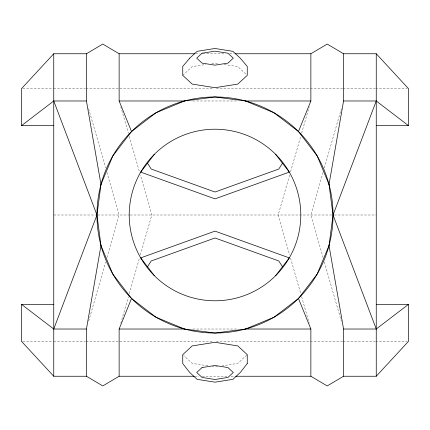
<?xml version="1.0" encoding="UTF-8"?>
<svg xmlns="http://www.w3.org/2000/svg" width="430" height="430" viewBox="0 0 430 430"><rect width="100%" height="100%" fill="white"/><g stroke="black" fill="none" stroke-linecap="round" stroke-linejoin="round"><path stroke-width="0.32" stroke-dasharray="2.15 1.61" d="M88.655 321.291L105.646 262.026M106.941 257.516L119.131 215L106.941 172.484M120.792 323.226L128.366 296.813M129.29 293.593L139.444 258.161M140.368 254.942L151.822 215L140.368 175.058M289.632 175.058L278.178 215L289.632 254.942M290.556 171.839L300.71 136.407M301.634 133.187L309.208 106.774M323.059 172.484L310.868 215L323.059 257.516M324.354 167.974L341.345 108.709M182.75 75.357L192.194 66.628L205.879 64.462M246.777 355.078L237.806 363.371L222.165 365.849M211.743 63.532L215 63.016L218.257 63.532M217.607 366.57L215 366.983L212.393 366.57M195.559 53.75L199.579 53.75M202.933 53.75L224.385 53.75M229.749 53.75L233.769 53.75M22.844 88.655L53.078 88.655M53.75 88.655L85.328 88.655M86 88.655L213.656 88.655M216.344 88.655L342.656 88.655M343.328 88.655L374.906 88.655M375.578 88.655L407.156 88.655M192.876 100.98L237.124 100.98M53.75 215L95.637 215M97.637 215L129.672 215M130.247 215L332.363 215M334.363 215L376.25 215M192.876 329.02L237.124 329.02M22.844 341.345L53.078 341.345M53.75 341.345L85.328 341.345M86 341.345L213.656 341.345M216.344 341.345L342.656 341.345M343.328 341.345L374.906 341.345M375.578 341.345L407.156 341.345M194.887 376.25L198.913 376.25M202.261 376.25L227.739 376.25M231.087 376.25L235.113 376.25M224.121 64.462L237.806 66.628L246.777 74.922M207.835 365.849L192.194 363.371L183.696 355.513M324.354 262.026L341.345 321.291M290.556 258.161L300.71 293.593M301.634 296.813L309.208 323.226M120.792 106.774L128.366 133.187M129.29 136.407L139.444 171.839M88.655 108.709L105.646 167.974"/><path stroke-width="0.64" d="M235.785 376.25L310.868 376.25L327.214 385.925L343.559 376.25L376.25 376.25L408.5 341.345L408.5 304.338L376.25 329.02L333.035 215L329.014 184.448L317.222 155.982L298.463 131.537L274.017 112.778L245.551 100.985L215 96.965L184.448 100.985L155.982 112.778L131.537 131.537L112.778 155.982L100.985 184.448L96.965 215L53.75 329.02L21.5 304.338L21.5 341.345L53.75 376.25L86.441 376.25L102.786 385.925L119.131 376.25L194.215 376.25M194.887 53.75L119.131 53.75L102.786 44.075L86.441 53.75L53.75 53.75L21.5 88.655L21.5 125.662L53.75 100.98L96.965 215L100.985 245.551L112.778 274.017L131.537 298.463L155.982 317.222L184.448 329.014L215 333.035L245.551 329.014L274.017 317.222L298.463 298.463L317.222 274.017L329.014 245.551L333.035 215L376.25 100.98L408.5 125.662L408.5 88.655L376.25 53.75L343.559 53.75L327.214 44.075L310.868 53.75L235.113 53.75M86.441 376.25L86.441 329.02L100.985 245.551M329.014 184.448L343.559 100.98L343.559 53.75M119.131 376.25L119.131 329.02L131.537 298.463A118.035 118.035 0 0 1 184.448 100.985A118.035 118.035 0 0 1 329.014 245.551L343.559 329.02L343.559 376.25M298.463 131.537L310.868 100.98L310.868 53.75M147.522 266.777L151.199 260.967L215 237.983L278.801 260.967L282.478 266.777M282.478 163.223L278.801 169.033L215 192.017L151.199 169.033L147.522 163.223M154.343 154.343L140.707 172.107L215 198.875L289.293 172.107L275.657 154.343M275.657 275.657L289.293 257.892L215 231.125L140.707 257.892L154.343 275.657A85.785 85.785 0 0 0 297.861 237.204A85.785 85.785 0 0 0 192.796 132.139A85.785 85.785 0 0 0 154.343 275.657M53.75 100.98L86.441 100.98L100.985 184.448M119.131 53.75L119.131 100.98L184.513 100.98M245.487 100.98L310.868 100.98M343.559 100.98L376.25 100.98M21.5 125.662L53.75 125.662M376.25 125.662L408.5 125.662M21.5 304.338L53.75 304.338M376.25 304.338L408.5 304.338M53.75 329.02L86.441 329.02M119.131 329.02L184.513 329.02M245.487 329.02L310.868 329.02L310.868 376.25M343.559 329.02L376.25 329.02M298.463 298.463L310.868 329.02M119.131 100.98L131.537 131.537M376.25 53.75L376.25 376.25M86.441 53.75L86.441 100.98M53.75 53.75L53.75 376.25M329.014 245.551A118.035 118.035 0 0 1 131.537 298.463M247.25 363.581L240.268 372.498L232.867 379.335L215 382.168L197.133 379.335L189.732 372.498L182.75 363.581L182.75 354.642L192.194 345.913L215 342.301L237.806 345.913L247.25 354.642L247.25 363.581M189.732 58.163L182.75 66.419L182.75 75.357L192.194 84.087L215 87.698L237.806 84.087L247.25 75.357L247.25 66.419L240.268 58.163L232.867 51.326L215 48.493L197.133 51.326L189.732 58.163M202.068 53.212L196.714 58.163L202.068 63.108L215 65.161L227.932 63.108L233.286 58.163L227.932 53.212L215 51.165L202.068 53.212M202.068 367.553L196.714 372.498L202.068 377.449L215 379.496L227.932 377.449L233.286 372.498L227.932 367.553L215 365.5L202.068 367.553"/></g></svg>
